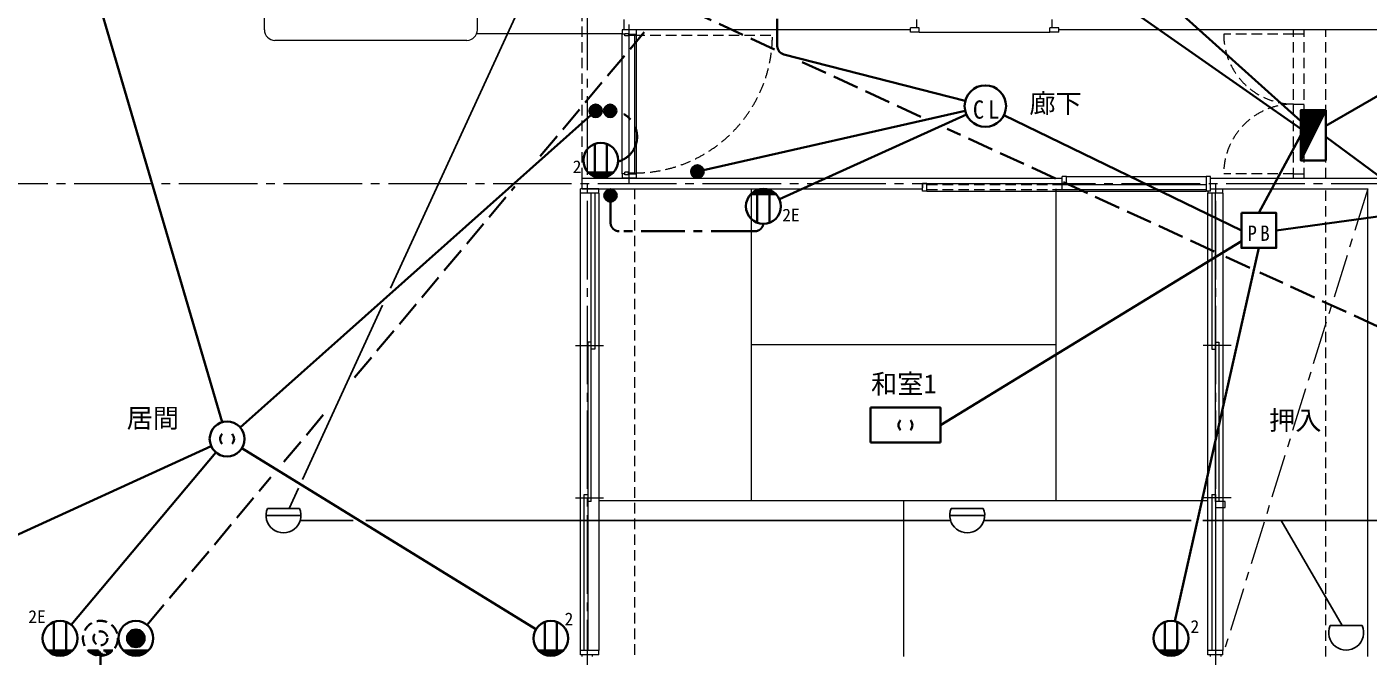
# Model space of a CAD drawing. Units: millimetres at full size, sheet at 1:50; details may follow other scales. Extents: x -9674 to 9699, y -6794 to 6791.
# Drawn here: x -5813 to 1870, y -2245 to 1360 of the extents above; entities that cross this region are included whole.
import ezdxf
from ezdxf.enums import TextEntityAlignment as Align

# ---------------------------------------------------------------- set-up
doc = ezdxf.new("R2010")
doc.units = ezdxf.units.MM
doc.header["$LTSCALE"] = 50
for name, pattern in [('CHAIN1', [8, 5, -1, 1, -1]), ('CHAIN2', [12, 9, -1, 1, -1]), ('DASHED1', [1.8, 1.2, -0.6]), ('DASHED3', [4, 3, -1])]:
    doc.linetypes.add(name, pattern=pattern)
for name, color, linetype, lineweight in [('1-0_芯', 134, 'CHAIN2', 9), ('1-2_間仕切', 134, 'Continuous', 9), ('1-3_建具', 134, 'Continuous', 9), ('1-4_仕上げ', 134, 'Continuous', 9), ('1-5_設備', 134, 'Continuous', 9), ('1-7_その他', 134, 'DASHED1', 9), ('1-C_梁', 134, 'DASHED1', 9), ('2-0_芯', 2, 'Continuous', 35), ('2-E', 2, 'Continuous', 35), ('3-2', 3, 'DASHED1', 35), ('3-3', 1, 'Continuous', 25), ('3-E', 3, 'Continuous', 35)]:
    doc.layers.add(name, color=color, linetype=linetype, lineweight=lineweight)
doc.layers.add('1-A_文字', color=134, linetype='Continuous')
doc.styles.add('ＭＳ ゴシック', font='')
doc.styles.get('ＭＳ ゴシック').set_extended_font_data('MS Gothic')

msp = doc.modelspace()

# ---------------------------------------------------------------- linework, layer by layer
at = {"layer": '1-0_芯'}
for p, q in [((-2602.5, -3087.09), (-2602.5, 4842.91)), ((-2362.5, 462.91), (-2362.5, 1372.91)), ((-8542.5, 462.91), (2697.5, 462.91)), ((997.5, -3087.09), (997.5, 462.91))]:
    msp.add_line(p, q, dxfattribs=at)
at = {"layer": '1-2_間仕切'}
for p, q in [((-2392.5, 1342.91), (-2392.5, 1402.91)), ((-715, 1355.41), (-715, 1402.91)), ((60, 1355.41), (60, 1402.91)), ((-752.5, 1342.91), (-2392.5, 1342.91)), ((1923.5, 1342.91), (97.5, 1342.91)), ((-2632.5, 492.91), (117.5, 492.91)), ((-2632.5, 432.91), (-2632.5, 492.91)), ((-657.5, 462.91), (117.5, 462.91)), ((967.5, 492.91), (1923.5, 492.91)), ((-2632.5, 432.91), (-682.5, 432.91)), ((967.5, 432.91), (1867.5, 432.91)), ((1867.5, -2247.09), (1867.5, 432.91)), ((-2632.5, -2247.09), (-2632.5, -2237.09)), ((-2572.5, -2247.09), (-2572.5, -2237.09)), ((967.5, -2247.09), (967.5, -2237.09)), ((1027.5, -2247.09), (1027.5, -2237.09))]:
    msp.add_line(p, q, dxfattribs=at)
at = {"layer": '1-3_建具'}
for p, q in [((-2322.5, 1342.91), (-2402.5, 1342.91)), ((-2402.5, 1342.91), (-2402.5, 1317.91)), ((-2387.5, 1317.91), (-2402.5, 1317.91)), ((-2402.5, 517.91), (-2402.5, 1317.91)), ((-2387.5, 1307.91), (-2387.5, 1322.91)), ((-2387.5, 1322.91), (-2367.5, 1322.91)), ((-2367.5, 1307.91), (-2387.5, 1307.91)), ((-2367.5, 1322.91), (-2367.5, 1307.91)), ((-2362.5, 1312.91), (-2332.5, 1312.91)), ((-2362.5, 522.91), (-2362.5, 1312.91)), ((-2332.5, 1312.91), (-2332.5, 522.91)), ((-2322.5, 1342.91), (-2322.5, 1317.91)), ((-702.5, 1355.41), (-752.5, 1355.41)), ((-752.5, 1330.41), (-752.5, 1355.41)), ((-702.5, 1330.41), (-752.5, 1330.41)), ((-702.5, 1330.41), (-702.5, 1355.41)), ((-702.5, 1330.41), (47.5, 1330.41)), ((47.5, 1330.41), (47.5, 1355.41)), ((97.5, 1355.41), (47.5, 1355.41)), ((97.5, 1330.41), (47.5, 1330.41)), ((97.5, 1330.41), (97.5, 1355.41)), ((-2402.5, 517.91), (-2402.5, 492.91)), ((-2387.5, 517.91), (-2402.5, 517.91)), ((-2367.5, 527.91), (-2387.5, 527.91)), ((-2387.5, 512.91), (-2387.5, 527.91)), ((-2367.5, 512.91), (-2387.5, 512.91)), ((-2367.5, 512.91), (-2367.5, 527.91)), ((-2367.5, 517.91), (-2322.5, 517.91)), ((-2332.5, 522.91), (-2362.5, 522.91)), ((-682.5, 462.91), (-682.5, 437.91)), ((-682.5, 417.91), (-682.5, 462.91)), ((-657.5, 417.91), (-657.5, 462.91)), ((142.5, 502.91), (117.5, 502.91)), ((117.5, 462.91), (117.5, 502.91)), ((142.5, 462.91), (117.5, 462.91)), ((142.5, 502.91), (942.5, 502.91)), ((142.5, 462.91), (142.5, 502.91)), ((967.5, 502.91), (942.5, 502.91)), ((942.5, 502.91), (942.5, 417.91)), ((967.5, 417.91), (967.5, 502.91)), ((-2642.5, 407.91), (-2642.5, 432.91)), ((-2537.5, 432.91), (-2642.5, 432.91)), ((-2642.5, -2212.09), (-2642.5, 407.91)), ((-2537.5, 407.91), (-2642.5, 407.91)), ((-2580, -485.42), (-2580, 407.91)), ((-2560, 407.91), (-2560, -485.42)), ((-2537.5, 407.91), (-2537.5, 432.91)), ((-2537.5, 407.91), (-2537.5, -2212.09)), ((-657.5, 417.91), (-682.5, 417.91)), ((-657.5, 417.91), (942.5, 417.91)), ((117.5, 427.91), (117.5, 457.91)), ((117.5, 457.91), (942.5, 457.91)), ((117.5, 427.91), (942.5, 427.91)), ((967.5, 417.91), (942.5, 417.91)), ((952.5, 417.91), (952.5, 407.91)), ((1037.5, 407.91), (952.5, 407.91)), ((952.5, -2212.09), (952.5, 407.91)), ((975, 407.91), (975, -485.42)), ((995, -485.42), (995, 407.91)), ((1037.5, 407.91), (1037.5, 432.91)), ((1037.5, 407.91), (1037.5, -2212.09)), ((-2580, -445.42), (-2600, -445.42)), ((-2600, -445.42), (-2600, -1358.75)), ((-2580, -1358.75), (-2580, -445.42)), ((-2670, -465.42), (-2510, -465.42)), ((-2560, -485.42), (-2580, -485.42)), ((1085, -465.42), (925, -465.42)), ((975, -485.42), (995, -485.42)), ((-2670, -1338.75), (-2510, -1338.75)), ((-2620, -1318.75), (-2600, -1318.75)), ((-2620, -2212.09), (-2620, -1318.75)), ((-2600, -1318.75), (-2600, -2212.09)), ((-2580, -1358.75), (-2600, -1358.75)), ((1085, -1338.75), (925, -1338.75)), ((975, -1318.75), (995, -1318.75)), ((975, -1318.75), (975, -2212.09)), ((995, -1318.75), (995, -2212.09)), ((-2642.5, -2237.09), (-2642.5, -2212.09)), ((-2537.5, -2212.09), (-2642.5, -2212.09)), ((-2537.5, -2237.09), (-2537.5, -2212.09)), ((1037.5, -2212.09), (952.5, -2212.09)), ((1037.5, -2237.09), (1037.5, -2212.09)), ((-2537.5, -2237.09), (-2642.5, -2237.09))]:
    msp.add_line(p, q, dxfattribs=at)
at = {"layer": '1-3_建具', "linetype": 'DASHED1'}
for p, q in [((-2332.5, 1312.91), (-1542.5, 1312.91)), ((1442.5, 1317.91), (1042.5, 1317.91)), ((1442.5, 492.91), (1442.5, 1342.91)), ((1502.5, 1317.91), (1442.5, 1317.91)), ((1502.5, 492.91), (1502.5, 1342.91)), ((1442.5, 917.91), (1502.5, 917.91)), ((1442.5, 517.91), (1042.5, 517.91)), ((1442.5, 517.91), (1502.5, 517.91)), ((-657.5, 457.91), (117.5, 457.91)), ((-657.5, 427.91), (117.5, 427.91))]:
    msp.add_line(p, q, dxfattribs=at)
at = {"layer": '1-3_建具'}
for points in [[(-2367.5, 1317.91), (-2322.5, 1317.91), (-2322.5, 517.91)], [(-2322.5, 517.91), (-2322.5, 492.91), (-2402.5, 492.91)], [(-657.5, 417.91), (-657.5, 462.91), (-682.5, 462.91)], [(995, -1358.75), (995, -445.42), (1015, -445.42), (1015, -1358.75)], [(1037.5, -2237.09), (952.5, -2237.09), (952.5, -2212.09)]]:
    msp.add_lwpolyline(points, dxfattribs=at)
msp.add_lwpolyline([(995, -1393.75), (1050, -1393.75), (1050, -1358.75), (995, -1358.75)], close=True, dxfattribs=at)
at = {"layer": '1-3_建具', "linetype": 'DASHED1'}
for centre, radius, start, end in [((-2332.5, 1312.91), 790, 270, 360), ((1442.5, 1317.91), 400, 180, 270), ((1442.5, 517.91), 400, 90, 180)]:
    msp.add_arc(centre, radius, start, end, dxfattribs=at)
at = {"layer": '1-4_仕上げ'}
for p, q in [((-1665, 432.91), (-1665, -1353.75)), ((80, 432.91), (80, -1353.75)), ((-1665, -460.42), (80, -460.42)), ((-2537.5, -1353.75), (952.5, -1353.75)), ((-792.5, -1353.75), (-792.5, -2247.09))]:
    msp.add_line(p, q, dxfattribs=at)
at = {"layer": '1-5_設備'}
for p, q in [((-4452.5, 1342.91), (-4452.5, 3082.91)), ((-3235.93, 1322.91), (-2402.5, 1322.91)), ((-3292.5, 1282.91), (-4392.5, 1282.91))]:
    msp.add_line(p, q, dxfattribs=at)
msp.add_lwpolyline([(-3232.5, 1342.91), (-3232.5, 1482.91), (-4452.5, 1482.91)], dxfattribs=at)
for centre, start, end in [((-4392.5, 1342.91), 180, 270), ((-3292.5, 1342.91), 270, 0)]:
    msp.add_arc(centre, 60, start, end, dxfattribs=at)
at = {"layer": '1-7_その他', "linetype": 'CHAIN1'}
msp.add_line((1867.5, 432.91), (1037.5, -2237.09), dxfattribs=at)
at = {"layer": '1-C_梁'}
for p, q in [((-2632.5, 492.91), (-2632.5, 3717.91)), ((1627.5, 492.91), (1627.5, 1342.91)), ((-2332.5, 432.91), (-2332.5, -2247.09)), ((1627.5, -2247.09), (1627.5, 432.91))]:
    msp.add_line(p, q, dxfattribs=at)
at = {"layer": '2-0_芯'}
for p, q in [((-4694.19, -904.76), (-5594.23, 2161.31)), ((-21.15, 1830.87), (1483.47, 775.49)), ((3088.68, 1636.72), (1627.5, 793.83)), ((696.76, 1528.96), (1483.47, 820.34)), ((-1514.53, 1250.47), (-1514.53, 1406.03)), ((-1476.95, 1202.04), (-437.98, 935.69)), ((-4591.35, -934.21), (-2581.94, 854.88)), ((-2583.86, 857.21), (-2583.86, 900.42)), ((-2574.26, 848.36), (-2574.26, 909.28)), ((-2564.65, 844.12), (-2564.65, 913.52)), ((-2555.05, 842.81), (-2555.05, 914.83)), ((-2545.45, 844.12), (-2545.45, 913.52)), ((-2535.85, 848.36), (-2535.85, 909.28)), ((-2526.25, 857.21), (-2526.25, 900.42)), ((-2500.51, 857.21), (-2500.51, 900.42)), ((-2490.91, 848.36), (-2490.91, 909.28)), ((-2481.3, 844.12), (-2481.3, 913.52)), ((-2471.7, 842.81), (-2471.7, 914.83)), ((-2462.1, 844.12), (-2462.1, 913.52)), ((-2452.5, 848.36), (-2452.5, 909.28)), ((-2442.9, 857.21), (-2442.9, 900.42)), ((-438.74, 879.83), (-1936.89, 538.89)), ((-1502.8, 373.21), (-431.17, 857.29)), ((1143.84, 194.15), (-216.08, 854.32)), ((1243.84, 294.15), (1483.47, 738.74)), ((2462.68, 113.43), (1627.5, 730.07)), ((-2560.46, 501.82), (-2560.46, 689.22)), ((-2490.46, 501.82), (-2490.46, 689.22)), ((-2000.81, 509.3), (-2000.81, 552.51)), ((-1991.2, 500.44), (-1991.2, 561.36)), ((-1981.6, 496.2), (-1981.6, 565.61)), ((-1972, 494.9), (-1972, 566.91)), ((-1962.4, 496.2), (-1962.4, 565.61)), ((-1952.8, 500.44), (-1952.8, 561.36)), ((-1943.19, 509.3), (-1943.19, 552.51)), ((-2596.87, 525.5), (-2454.04, 525.5)), ((-2593.8, 522.5), (-2457.11, 522.5)), ((-2586.77, 516.5), (-2464.15, 516.5)), ((-2578.13, 510.5), (-2472.78, 510.5)), ((-2566.92, 504.5), (-2483.99, 504.5)), ((-2549.78, 498.5), (-2501.13, 498.5)), ((-2498.58, 372.21), (-2498.58, 415.42)), ((-2488.98, 363.35), (-2488.98, 424.27)), ((-2479.38, 359.11), (-2479.38, 428.51)), ((-2469.78, 357.8), (-2469.78, 429.82)), ((-2460.18, 359.11), (-2460.18, 428.51)), ((-2450.57, 363.35), (-2450.57, 424.27)), ((-2440.97, 372.21), (-2440.97, 415.42)), ((-1522.53, 402.05), (-1665.36, 402.05)), ((-1525.61, 405.05), (-1662.29, 405.05)), ((-1532.64, 411.05), (-1655.26, 411.05)), ((-1541.27, 417.05), (-1646.63, 417.05)), ((-1552.48, 423.05), (-1635.41, 423.05)), ((-1628.95, 425.73), (-1628.95, 238.33)), ((-1569.63, 429.05), (-1618.27, 429.05)), ((-1558.95, 425.73), (-1558.95, 238.33)), ((1343.84, 194.15), (2146.38, 303.96)), ((-580.41, -921.3), (1143.84, 131.47)), ((762.65, -2045.09), (1243.84, 94.15)), ((-980.41, -1021.3), (-980.41, -821.3)), ((-4756.96, -1042.29), (-6511.58, -1844.85)), ((-2896.88, -2090.58), (-4580.89, -1053.15)), ((-580.41, -1021.3), (-980.41, -1021.3)), ((-5558.45, -2066.05), (-4730.24, -1077.36)), ((-5657.68, -2049.03), (-5657.68, -2236.42)), ((-5587.68, -2049.03), (-5587.68, -2236.42)), ((-2846.72, -2236.74), (-2846.72, -2049.35)), ((-2776.72, -2236.74), (-2776.72, -2049.35)), ((705.7, -2236.37), (705.7, -2048.97)), ((775.7, -2236.37), (775.7, -2048.97)), ((-5551.26, -2212.74), (-5694.09, -2212.74)), ((-5554.33, -2215.74), (-5691.02, -2215.74)), ((-5561.37, -2221.74), (-5683.99, -2221.74)), ((-5570, -2227.74), (-5675.36, -2227.74)), ((-2883.13, -2213.06), (-2740.31, -2213.06)), ((-2880.06, -2216.06), (-2743.38, -2216.06)), ((-2873.03, -2222.06), (-2750.41, -2222.06)), ((-2864.4, -2228.06), (-2759.04, -2228.06)), ((812.11, -2212.68), (669.28, -2212.68)), ((809.04, -2215.69), (672.36, -2215.69)), ((802.01, -2221.69), (679.39, -2221.69)), ((793.38, -2227.69), (688.02, -2227.69)), ((-5581.21, -2233.74), (-5664.14, -2233.74)), ((-5598.36, -2239.74), (-5647, -2239.74)), ((-2853.18, -2234.06), (-2770.26, -2234.06)), ((-2836.04, -2240.06), (-2787.4, -2240.06)), ((782.16, -2233.69), (699.23, -2233.69)), ((765.02, -2239.69), (716.38, -2239.69))]:
    msp.add_line(p, q, dxfattribs=at)
at = {"layer": '2-0_芯', "linetype": 'CHAIN1'}
for p, q in [((-2469.78, 238.98), (-2469.78, 357.8)), ((-1643.95, 188.98), (-2419.78, 188.98))]:
    msp.add_line(p, q, dxfattribs=at)
at = {"layer": '2-0_芯'}
msp.add_lwpolyline([(-580.41, -1021.3), (-580.41, -821.3), (-980.41, -821.3)], dxfattribs=at)
for centre, radius in [((-2555.05, 878.82), 36.01), ((-2471.7, 878.82), 36.01), ((-2525.46, 595.52), 100.02), ((-1972, 530.9), 36.01), ((-2469.78, 393.81), 36.01), ((-1593.95, 332.03), 100.02), ((-4666.03, -1000.7), 100), ((-5622.68, -2142.72), 100.02), ((-2811.72, -2143.04), 100.02), ((740.7, -2142.67), 100.02)]:
    msp.add_circle(centre, radius, dxfattribs=at)
for centre, radius, start, end in [((-1464.53, 1250.47), 50, 180, 255.62115), ((-780.33, -921.29), 40.08, 134.60825, 225.39172), ((-780.49, -921.29), 40.08, 314.60825, 45.39172), ((-4665.95, -1000.7), 40.08, 134.60825, 225.39172), ((-4666.11, -1000.7), 40.08, 314.60825, 45.39172)]:
    msp.add_arc(centre, radius, start, end, dxfattribs=at)
at = {"layer": '2-0_芯', "linetype": 'CHAIN1'}
for centre, radius, start, end in [((-2465.83, 731.1), 148.11, 285.72973, 78.29903), ((-2419.78, 238.98), 50, 180, 270), ((-1643.95, 238.98), 50, 270, 351.98562)]:
    msp.add_arc(centre, radius, start, end, dxfattribs=at)
at = {"layer": '2-E'}
for p, q in [((1486.37, 600.5), (1486.37, 882.77)), ((1490.69, 609.14), (1490.69, 882.77)), ((1495.01, 617.78), (1495.01, 882.77)), ((1499.33, 626.42), (1499.33, 882.77)), ((1503.65, 635.06), (1503.65, 882.77)), ((1507.97, 643.7), (1507.97, 882.77)), ((1512.29, 652.34), (1512.29, 882.77)), ((1516.61, 660.98), (1516.61, 882.77)), ((1520.93, 669.62), (1520.93, 882.77)), ((1525.25, 678.26), (1525.25, 882.77)), ((1529.57, 686.9), (1529.57, 882.77)), ((1533.89, 695.54), (1533.89, 882.77)), ((1538.21, 704.18), (1538.21, 882.77)), ((1542.53, 712.82), (1542.53, 882.77)), ((1546.85, 721.46), (1546.85, 882.77)), ((1551.17, 730.1), (1551.17, 882.77)), ((1555.49, 738.74), (1555.49, 882.77)), ((1559.81, 747.38), (1559.81, 882.77)), ((1564.13, 756.02), (1564.13, 882.77)), ((1568.45, 764.66), (1568.45, 882.77)), ((1572.77, 773.3), (1572.77, 882.77)), ((1577.09, 781.94), (1577.09, 882.77)), ((1581.41, 790.58), (1581.41, 882.77)), ((1585.73, 799.22), (1585.73, 882.77)), ((1590.05, 807.86), (1590.05, 882.77)), ((1594.37, 816.5), (1594.37, 882.77)), ((1598.69, 825.14), (1598.69, 882.77)), ((1603.01, 833.78), (1603.01, 882.77)), ((1607.33, 842.42), (1607.33, 882.77)), ((1611.65, 851.06), (1611.65, 882.77)), ((1615.97, 859.7), (1615.97, 882.77)), ((1620.29, 868.34), (1620.29, 882.77)), ((1624.61, 876.98), (1624.61, 882.77)), ((1627.5, 882.77), (1627.5, 594.71)), ((1483.47, 638.74), (1483.47, 838.74))]:
    msp.add_line(p, q, dxfattribs=at)
for points in [[(1483.47, 594.71), (1483.47, 882.77), (1627.5, 882.77)], [(1627.5, 594.71), (1483.47, 594.71), (1627.5, 882.77)]]:
    msp.add_lwpolyline(points, dxfattribs=at)
msp.add_lwpolyline([(1143.84, 294.15), (1343.84, 294.15), (1343.84, 94.15), (1143.84, 94.15)], close=True, dxfattribs=at)
msp.add_circle((-322.93, 906.19), 118.77, dxfattribs=at)
at = {"layer": '3-2'}
for p, q in [((-5463.23, -2212.72), (-5320.4, -2212.72)), ((-5456.81, -2218.72), (-5326.82, -2218.72)), ((-5449.05, -2224.72), (-5334.58, -2224.72)), ((-5439.31, -2230.72), (-5344.32, -2230.72)), ((-5425.93, -2236.72), (-5357.7, -2236.72)), ((-5391.81, -2242.72), (-5391.81, -2294.67))]:
    msp.add_line(p, q, dxfattribs=at)
for radius in [100, 40]:
    msp.add_circle((-5391.81, -2142.72), radius, dxfattribs=at)
at = {"layer": '3-3'}
for p, q in [((-3729.85, -135.96), (-2853.52, 1768.6)), ((-4234.43, -1232.58), (-3775.42, -235.01)), ((-4310.74, -1398.44), (-4257.5, -1282.73)), ((-4442.97, -1438.44), (-4242.93, -1438.44)), ((-4434.64, -1398.44), (-4251.27, -1398.44)), ((-526.41, -1438.44), (-326.37, -1438.44)), ((-518.08, -1398.44), (-334.71, -1398.44)), ((-4247.53, -1468.45), (-3944.9, -1468.45)), ((-3871.55, -1468.45), (-521.81, -1468.45)), ((-330.97, -1468.45), (855.24, -1468.45)), ((923.06, -1468.45), (4431.69, -1468.45)), ((1720.63, -2069.89), (1371.46, -1468.45)), ((1652.17, -2069.89), (1835.54, -2069.89))]:
    msp.add_line(p, q, dxfattribs=at)
for centre in [(-4342.95, -1438.43), (-426.39, -1438.43), (1743.85, -2109.89)]:
    msp.add_arc(centre, 100.03, 156.4305, 23.56947, dxfattribs=at)
at = {"layer": '3-E', "linetype": 'DASHED3'}
for p, q in [((-1530.15, 1230.73), (-2037.88, 1463.99)), ((-2872.12, 619.4), (-2276.68, 1329.35)), ((-691.48, 845.44), (-1413.68, 1177.22)), ((988.63, 73.59), (-542, 776.77)), ((-3936.28, -649.42), (-3018.48, 444.89)), ((1191.27, -19.51), (1052.75, 44.13)), ((4288.06, -1442.2), (1250.29, -46.62)), ((-4340.41, -1131.28), (-4094.66, -838.27)), ((-5124.44, -2066.11), (-4414.97, -1220.18))]:
    msp.add_line(p, q, dxfattribs=at)
at = {"layer": '3-E'}
for p, q in [((-5233.7, -2120.93), (-5233.7, -2164.52)), ((-5228.7, -2112.72), (-5228.7, -2172.72)), ((-5223.7, -2107.02), (-5223.7, -2178.43)), ((-5218.7, -2102.72), (-5218.7, -2182.72)), ((-5213.7, -2099.42), (-5213.7, -2186.03)), ((-5208.7, -2096.9), (-5208.7, -2188.55)), ((-5203.7, -2095.03), (-5203.7, -2190.42)), ((-5198.7, -2093.74), (-5198.7, -2191.71)), ((-5193.7, -2092.98), (-5193.7, -2192.47)), ((-5188.7, -2092.72), (-5188.7, -2192.72)), ((-5183.7, -2092.98), (-5183.7, -2192.47)), ((-5178.7, -2093.74), (-5178.7, -2191.71)), ((-5173.7, -2095.03), (-5173.7, -2190.42)), ((-5168.7, -2096.9), (-5168.7, -2188.55)), ((-5163.7, -2099.42), (-5163.7, -2186.03)), ((-5158.7, -2102.72), (-5158.7, -2182.72)), ((-5153.7, -2107.02), (-5153.7, -2178.43)), ((-5148.7, -2112.72), (-5148.7, -2172.72)), ((-5143.7, -2120.93), (-5143.7, -2164.52)), ((-5260.12, -2212.72), (-5117.29, -2212.72)), ((-5253.69, -2218.72), (-5123.71, -2218.72)), ((-5245.94, -2224.72), (-5131.47, -2224.72)), ((-5236.2, -2230.72), (-5141.2, -2230.72)), ((-5222.82, -2236.72), (-5154.58, -2236.72))]:
    msp.add_line(p, q, dxfattribs=at)
for radius in [100, 50]:
    msp.add_circle((-5188.7, -2142.72), radius, dxfattribs=at)

# ---------------------------------------------------------------- texts
at = {"layer": '1-A_文字', "style": 'ＭＳ ゴシック'}
for s, p in [('廊下', (-70.79, 833.69)), ('和室1', (-977.08, -773.11)), ('居間', (-5241.49, -969.29)), ('押入', (1302.5, -982.09))]:
    msp.add_text(s, height=110, dxfattribs=at).set_placement(p, align=Align.BOTTOM_LEFT)
at = {"layer": '2-0_芯', "color": 7, "style": 'ＭＳ ゴシック'}
for s, p in [('2', (-2686.65, 500.11)), ('2E', (-1486.01, 223.26)), ('2E', (-5804.74, -2076.92)), ('2', (-2732.9, -2090.5)), ('2', (852.43, -2133.62))]:
    msp.add_text(s, height=73.31, dxfattribs=at).set_placement(p, align=Align.BOTTOM_LEFT)
at = {"layer": '2-E', "color": 7, "attachment_point": 7, "style": 'ＭＳ ゴシック'}
for s, insert, char_height in [('\\T1.36;\\W0.9;CL', (-394.01, 832.59), 104.5), ('\\T1.36;\\W0.9;PB', (1178.84, 134.15), 87.98)]:
    msp.add_mtext(s, dxfattribs=dict(at, insert=insert, char_height=char_height))

doc.saveas('drawing.dxf')
